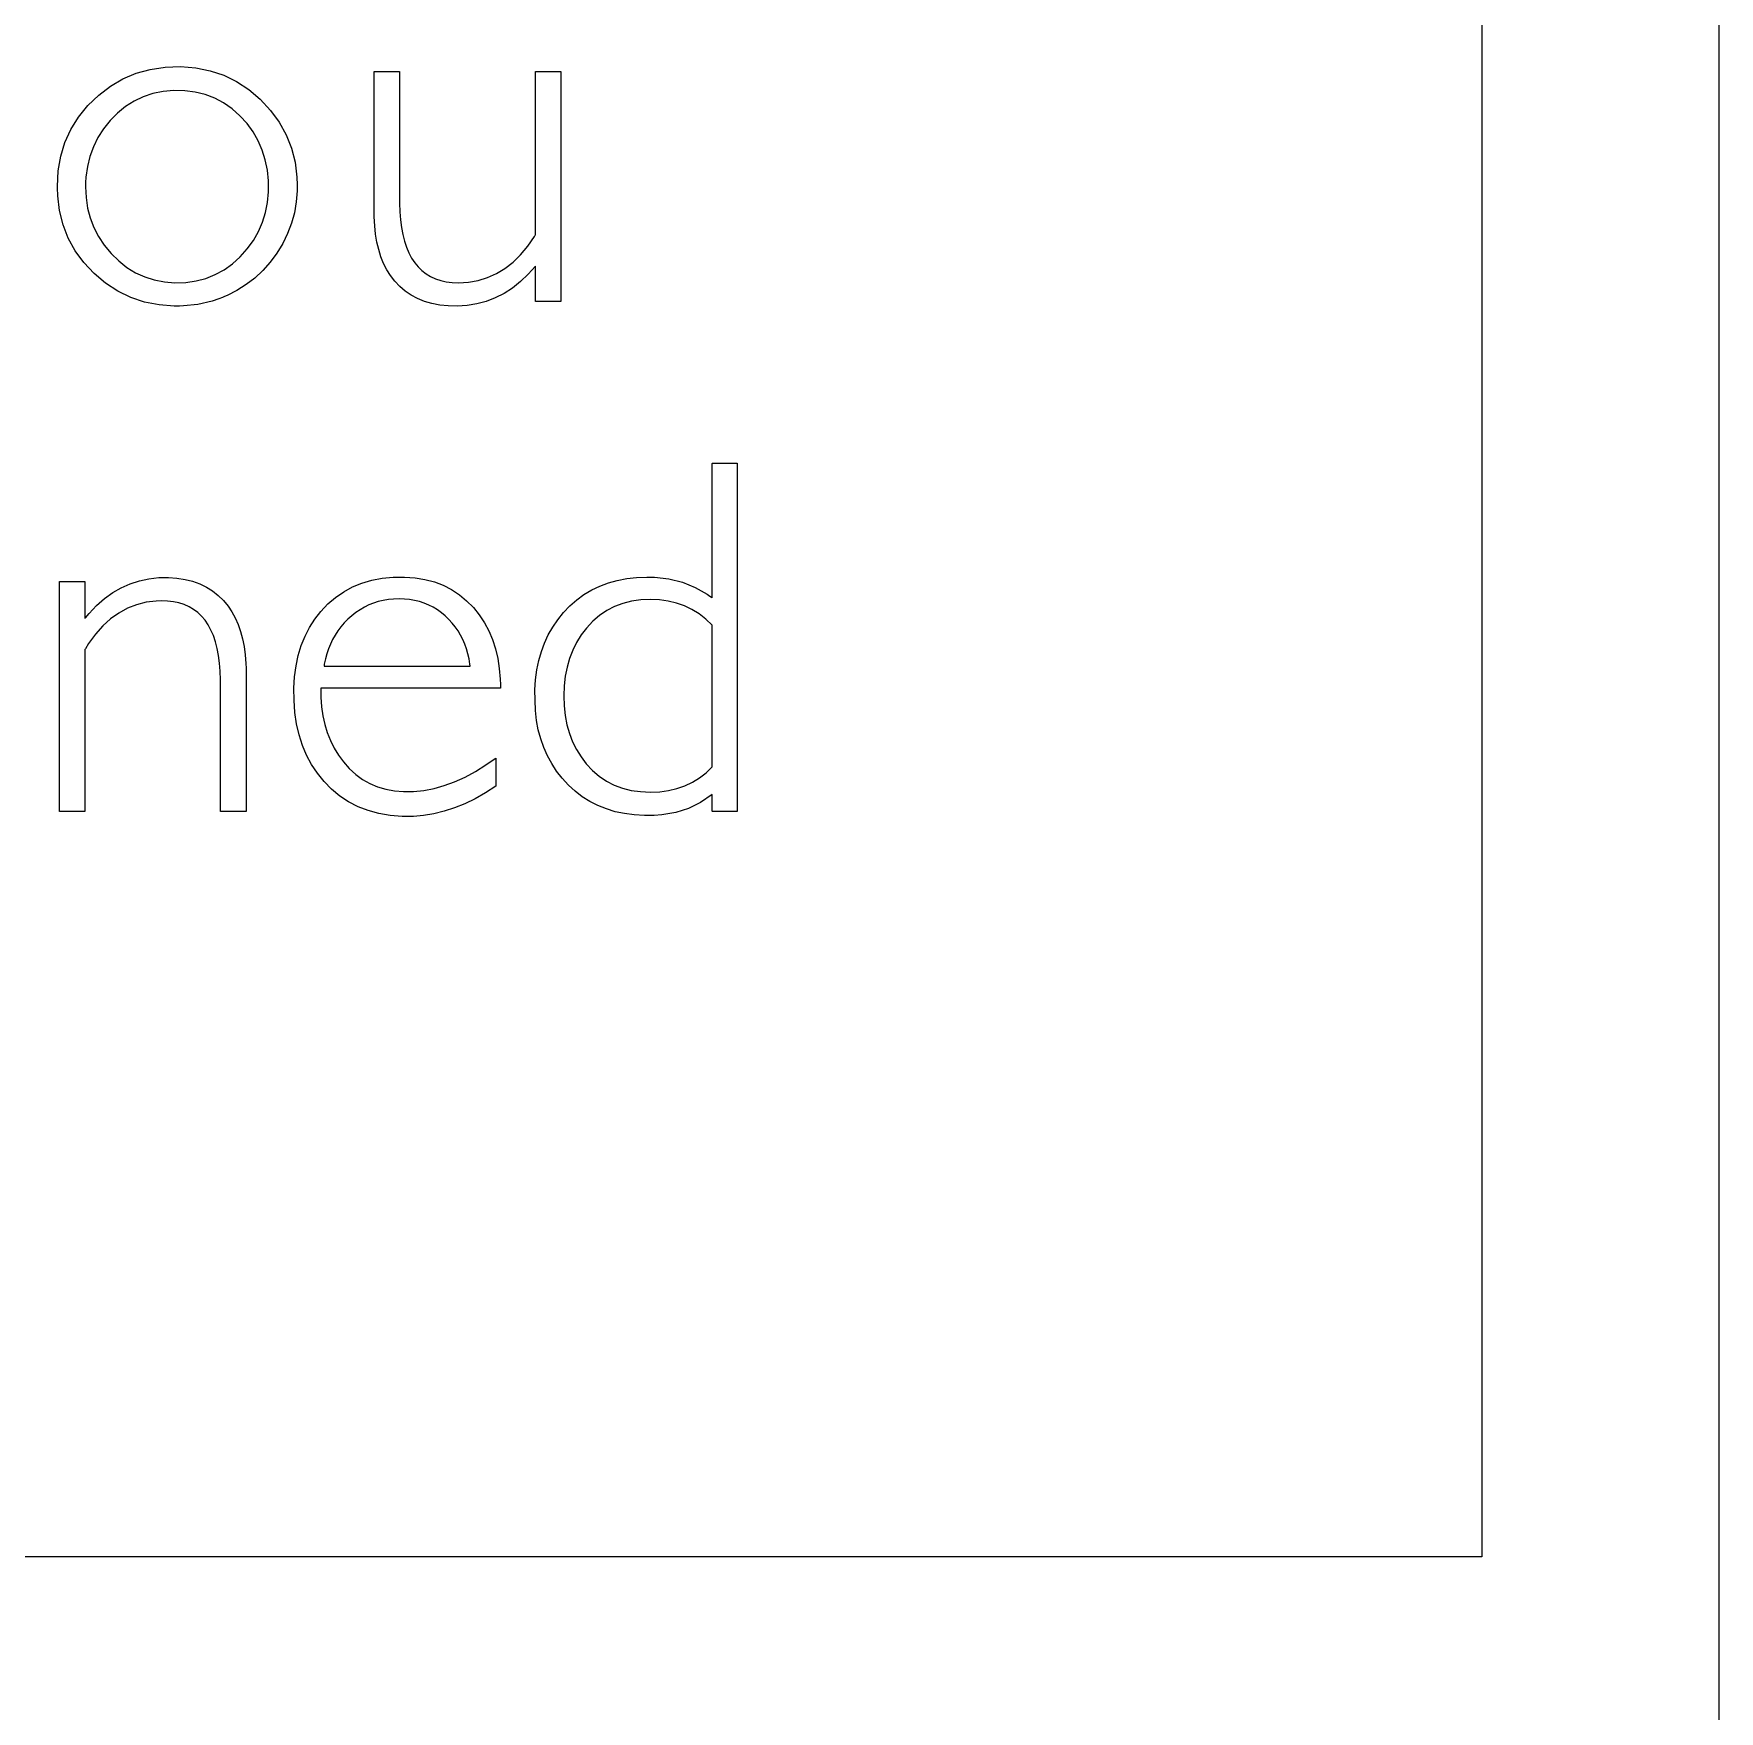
# Model space of a CAD drawing. Header units: millimetres. Extents: x 2232 to 85269, y -3593 to 5869.
# Drawn here: x 31546.15 to 31588.76, y -3218.1 to -3175.68 of the extents above; entities that cross this region are included whole.
import ezdxf

# ---------------------------------------------------------------- set-up
doc = ezdxf.new("R2010")
doc.units = ezdxf.units.MM
doc.layers.add('Standart', color=7, linetype='Continuous')

msp = doc.modelspace()

# ---------------------------------------------------------------- linework, layer by layer
at = {"layer": 'Standart', "color": 250, "linetype": 'Continuous', "lineweight": 5}
for points in [[(31588.763, -3440.997), (31588.763, -1596.572)], [(31582.763, -3138.649), (31582.763, -3214.2)], [(31582.763, -3214.2), (31312.763, -3214.2)]]:
    msp.add_lwpolyline(points, dxfattribs=at)
at = {"layer": 'Standart', "color": 159, "linetype": 'Continuous', "lineweight": -3}
for points in [[(31548.405, -3176.818), (31548.741, -3176.677)], [(31548.741, -3176.677), (31549.096, -3176.579)], [(31549.096, -3176.579), (31549.47, -3176.523)], [(31549.47, -3176.523), (31549.862, -3176.511)], [(31549.862, -3176.511), (31550.245, -3176.541)], [(31550.245, -3176.541), (31550.608, -3176.614)], [(31550.608, -3176.614), (31550.953, -3176.73)], [(31550.953, -3176.73), (31551.279, -3176.889)], [(31554.758, -3176.648), (31554.758, -3176.636)], [(31554.758, -3176.636), (31554.762, -3176.636)], [(31554.758, -3176.676), (31554.758, -3176.648)], [(31554.758, -3176.717), (31554.758, -3176.676)], [(31554.758, -3176.771), (31554.758, -3176.717)], [(31554.762, -3176.636), (31554.8, -3176.636)], [(31554.8, -3176.636), (31554.87, -3176.636)], [(31554.87, -3176.636), (31554.961, -3176.636)], [(31554.961, -3176.636), (31555.168, -3176.636)], [(31555.168, -3176.636), (31555.264, -3176.636)], [(31555.264, -3176.636), (31555.34, -3176.636)], [(31555.34, -3176.636), (31555.389, -3176.636)], [(31555.389, -3176.636), (31555.399, -3176.636)], [(31555.399, -3176.636), (31555.4, -3176.645)], [(31555.4, -3176.645), (31555.4, -3176.668)], [(31555.4, -3176.668), (31555.4, -3176.704)], [(31555.4, -3176.704), (31555.4, -3176.811)], [(31558.832, -3176.647), (31558.833, -3176.636)], [(31558.832, -3176.676), (31558.832, -3176.647)], [(31558.832, -3176.722), (31558.832, -3176.676)], [(31558.832, -3176.783), (31558.832, -3176.722)], [(31558.833, -3176.636), (31558.843, -3176.636)], [(31558.843, -3176.636), (31558.891, -3176.636)], [(31558.891, -3176.636), (31558.968, -3176.636)], [(31558.968, -3176.636), (31559.064, -3176.636)], [(31559.064, -3176.636), (31559.271, -3176.636)], [(31559.271, -3176.636), (31559.362, -3176.636)], [(31559.362, -3176.636), (31559.432, -3176.636)], [(31559.432, -3176.636), (31559.47, -3176.636)], [(31559.47, -3176.636), (31559.474, -3176.637)], [(31559.474, -3176.637), (31559.474, -3176.657)], [(31559.474, -3176.657), (31559.474, -3176.701)], [(31559.474, -3176.701), (31559.474, -3176.768)], [(31547.793, -3177.229), (31548.089, -3177.002)], [(31548.089, -3177.002), (31548.405, -3176.818)], [(31549.163, -3177.192), (31548.92, -3177.272)], [(31549.42, -3177.14), (31549.163, -3177.192)], [(31549.69, -3177.116), (31549.42, -3177.14)], [(31549.968, -3177.121), (31549.69, -3177.116)], [(31550.234, -3177.154), (31549.968, -3177.121)], [(31550.487, -3177.216), (31550.234, -3177.154)], [(31551.279, -3176.889), (31551.586, -3177.091)], [(31551.586, -3177.091), (31551.875, -3177.337)], [(31554.758, -3176.916), (31554.758, -3176.771)], [(31554.758, -3177.103), (31554.758, -3176.916)], [(31554.758, -3177.325), (31554.758, -3177.103)], [(31555.4, -3176.811), (31555.4, -3176.96)], [(31555.4, -3176.96), (31555.4, -3177.145)], [(31555.4, -3177.145), (31555.4, -3177.359)], [(31558.832, -3176.858), (31558.832, -3176.783)], [(31558.832, -3176.946), (31558.832, -3176.858)], [(31558.832, -3177.047), (31558.832, -3176.946)], [(31558.832, -3177.281), (31558.832, -3177.047)], [(31559.474, -3176.768), (31559.474, -3176.856)], [(31559.474, -3176.856), (31559.474, -3176.965)], [(31559.474, -3176.965), (31559.474, -3177.092)], [(31559.474, -3177.092), (31559.474, -3177.236)], [(31547.283, -3177.787), (31547.518, -3177.496)], [(31547.518, -3177.496), (31547.793, -3177.229)], [(31548.473, -3177.518), (31548.27, -3177.684)], [(31548.69, -3177.381), (31548.473, -3177.518)], [(31548.92, -3177.272), (31548.69, -3177.381)], [(31550.726, -3177.307), (31550.487, -3177.216)], [(31550.951, -3177.426), (31550.726, -3177.307)], [(31551.164, -3177.574), (31550.951, -3177.426)], [(31551.362, -3177.751), (31551.164, -3177.574)], [(31551.875, -3177.337), (31552.137, -3177.617)], [(31552.137, -3177.617), (31552.357, -3177.917)], [(31554.758, -3177.575), (31554.758, -3177.325)], [(31554.758, -3177.846), (31554.758, -3177.575)], [(31555.4, -3177.359), (31555.4, -3177.597)], [(31555.4, -3177.597), (31555.4, -3178.114)], [(31558.832, -3177.552), (31558.832, -3177.281)], [(31558.832, -3177.853), (31558.832, -3177.552)], [(31559.474, -3177.236), (31559.474, -3177.396)], [(31559.474, -3177.396), (31559.474, -3177.57)], [(31559.474, -3177.57), (31559.474, -3177.757)], [(31547.09, -3178.098), (31547.283, -3177.787)], [(31548.081, -3177.877), (31547.914, -3178.085)], [(31548.27, -3177.684), (31548.081, -3177.877)], [(31551.543, -3177.951), (31551.362, -3177.751)], [(31551.696, -3178.162), (31551.543, -3177.951)], [(31552.357, -3177.917), (31552.533, -3178.236)], [(31554.758, -3178.424), (31554.758, -3177.846)], [(31558.832, -3178.174), (31558.832, -3177.853)], [(31559.474, -3177.757), (31559.474, -3178.164)], [(31546.834, -3178.779), (31546.941, -3178.429)], [(31546.941, -3178.429), (31547.09, -3178.098)], [(31547.773, -3178.306), (31547.658, -3178.538)], [(31547.914, -3178.085), (31547.773, -3178.306)], [(31551.824, -3178.384), (31551.696, -3178.162)], [(31551.927, -3178.619), (31551.824, -3178.384)], [(31552.533, -3178.236), (31552.667, -3178.573)], [(31554.758, -3179.001), (31554.758, -3178.424)], [(31555.4, -3178.114), (31555.4, -3178.646)], [(31558.832, -3178.508), (31558.832, -3178.174)], [(31559.474, -3178.164), (31559.474, -3178.605)], [(31546.77, -3179.149), (31546.834, -3178.779)], [(31547.569, -3178.781), (31547.507, -3179.037)], [(31547.658, -3178.538), (31547.569, -3178.781)], [(31552.005, -3178.866), (31551.927, -3178.619)], [(31552.057, -3179.125), (31552.005, -3178.866)], [(31552.667, -3178.573), (31552.757, -3178.93)], [(31555.4, -3178.646), (31555.4, -3178.901)], [(31558.832, -3179.181), (31558.832, -3178.508)], [(31559.474, -3178.605), (31559.474, -3179.544)], [(31546.749, -3179.539), (31546.77, -3179.149)], [(31547.471, -3179.304), (31547.462, -3179.442)], [(31547.507, -3179.037), (31547.471, -3179.304)], [(31552.083, -3179.395), (31552.057, -3179.125)], [(31552.757, -3178.93), (31552.804, -3179.305)], [(31552.804, -3179.305), (31552.812, -3179.499)], [(31554.758, -3179.273), (31554.758, -3179.001)], [(31554.758, -3179.523), (31554.758, -3179.273)], [(31555.4, -3178.901), (31555.4, -3179.141)], [(31555.4, -3179.141), (31555.4, -3179.359)], [(31558.832, -3179.505), (31558.832, -3179.181)], [(31546.749, -3179.554), (31546.749, -3179.539)], [(31546.749, -3179.539), (31546.749, -3179.539)], [(31546.749, -3179.539), (31546.749, -3179.539)], [(31546.749, -3179.539), (31546.749, -3179.539)], [(31546.749, -3179.539), (31546.749, -3179.539)], [(31546.749, -3179.578), (31546.749, -3179.554)], [(31546.756, -3179.775), (31546.749, -3179.578)], [(31547.461, -3179.512), (31547.46, -3179.547)], [(31547.46, -3179.547), (31547.46, -3179.551)], [(31547.46, -3179.551), (31547.474, -3179.824)], [(31547.46, -3179.551), (31547.46, -3179.551)], [(31547.46, -3179.551), (31547.46, -3179.551)], [(31547.46, -3179.551), (31547.46, -3179.551)], [(31547.462, -3179.442), (31547.461, -3179.512)], [(31552.06, -3179.943), (31552.085, -3179.674)], [(31552.085, -3179.674), (31552.083, -3179.395)], [(31552.81, -3179.652), (31552.787, -3179.931)], [(31552.812, -3179.581), (31552.81, -3179.652)], [(31552.812, -3179.499), (31552.812, -3179.581)], [(31554.758, -3179.745), (31554.758, -3179.523)], [(31554.758, -3179.932), (31554.758, -3179.745)], [(31555.4, -3179.359), (31555.4, -3179.548)], [(31555.4, -3179.548), (31555.4, -3179.703)], [(31555.4, -3179.703), (31555.4, -3179.817)], [(31558.832, -3179.808), (31558.832, -3179.505)], [(31559.474, -3179.544), (31559.474, -3180.484)], [(31546.803, -3180.152), (31546.756, -3179.775)], [(31546.893, -3180.51), (31546.803, -3180.152)], [(31547.474, -3179.824), (31547.513, -3180.086)], [(31547.513, -3180.086), (31547.579, -3180.337)], [(31552.01, -3180.201), (31552.06, -3179.943)], [(31552.787, -3179.931), (31552.739, -3180.204)], [(31554.758, -3180.076), (31554.758, -3179.932)], [(31554.758, -3180.131), (31554.758, -3180.076)], [(31554.758, -3180.172), (31554.758, -3180.131)], [(31554.758, -3180.199), (31554.758, -3180.172)], [(31555.4, -3179.817), (31555.4, -3179.856)], [(31555.4, -3179.856), (31555.4, -3179.883)], [(31555.4, -3179.883), (31555.4, -3179.896)], [(31555.4, -3179.896), (31555.4, -3179.905)], [(31555.4, -3179.905), (31555.4, -3179.962)], [(31555.4, -3179.962), (31555.407, -3180.179)], [(31558.832, -3180.084), (31558.832, -3179.808)], [(31558.832, -3180.324), (31558.832, -3180.084)], [(31547.025, -3180.849), (31546.893, -3180.51)], [(31547.579, -3180.337), (31547.671, -3180.577)], [(31547.671, -3180.577), (31547.79, -3180.807)], [(31551.832, -3180.682), (31551.934, -3180.447)], [(31551.934, -3180.447), (31552.01, -3180.201)], [(31552.666, -3180.469), (31552.568, -3180.728)], [(31552.739, -3180.204), (31552.666, -3180.469)], [(31554.758, -3180.212), (31554.758, -3180.199)], [(31554.758, -3180.225), (31554.758, -3180.212)], [(31554.758, -3180.254), (31554.758, -3180.225)], [(31554.759, -3180.311), (31554.758, -3180.254)], [(31554.77, -3180.534), (31554.759, -3180.311)], [(31554.792, -3180.746), (31554.77, -3180.534)], [(31555.407, -3180.179), (31555.423, -3180.384)], [(31555.423, -3180.384), (31555.448, -3180.577)], [(31555.448, -3180.577), (31555.481, -3180.757)], [(31558.832, -3180.428), (31558.832, -3180.324)], [(31558.832, -3180.52), (31558.832, -3180.428)], [(31558.832, -3180.599), (31558.832, -3180.52)], [(31558.832, -3180.664), (31558.832, -3180.599)], [(31559.474, -3180.484), (31559.474, -3180.925)], [(31547.201, -3181.168), (31547.025, -3180.849)], [(31547.79, -3180.807), (31547.935, -3181.026)], [(31547.935, -3181.026), (31548.107, -3181.235)], [(31551.55, -3181.117), (31551.704, -3180.905)], [(31551.704, -3180.905), (31551.832, -3180.682)], [(31552.445, -3180.98), (31552.296, -3181.226)], [(31552.568, -3180.728), (31552.445, -3180.98)], [(31554.826, -3180.947), (31554.792, -3180.746)], [(31554.871, -3181.138), (31554.826, -3180.947)], [(31555.481, -3180.757), (31555.524, -3180.925)], [(31555.524, -3180.925), (31555.575, -3181.08)], [(31558.639, -3181.05), (31558.809, -3180.804)], [(31558.809, -3180.804), (31558.829, -3180.771)], [(31558.829, -3180.771), (31558.832, -3180.765)], [(31558.832, -3180.714), (31558.832, -3180.664)], [(31558.832, -3180.748), (31558.832, -3180.714)], [(31558.832, -3180.765), (31558.832, -3180.748)], [(31559.474, -3180.925), (31559.474, -3181.331)], [(31547.419, -3181.467), (31547.201, -3181.168)], [(31548.107, -3181.235), (31548.301, -3181.425)], [(31548.301, -3181.425), (31548.507, -3181.588)], [(31551.172, -3181.497), (31551.37, -3181.318)], [(31551.37, -3181.318), (31551.55, -3181.117)], [(31552.296, -3181.226), (31552.126, -3181.457)], [(31554.929, -3181.318), (31554.871, -3181.138)], [(31554.997, -3181.487), (31554.929, -3181.318)], [(31555.575, -3181.08), (31555.636, -3181.223)], [(31555.636, -3181.223), (31555.705, -3181.353)], [(31555.705, -3181.353), (31555.783, -3181.471)], [(31558.267, -3181.454), (31558.458, -3181.266)], [(31558.458, -3181.266), (31558.639, -3181.05)], [(31559.474, -3181.331), (31559.474, -3181.518)], [(31547.679, -3181.746), (31547.419, -3181.467)], [(31547.968, -3181.989), (31547.679, -3181.746)], [(31548.507, -3181.588), (31548.726, -3181.722)], [(31548.726, -3181.722), (31548.956, -3181.827)], [(31548.956, -3181.827), (31549.199, -3181.905)], [(31550.255, -3181.93), (31550.503, -3181.865)], [(31550.503, -3181.865), (31550.738, -3181.771)], [(31550.738, -3181.771), (31550.961, -3181.648)], [(31550.961, -3181.648), (31551.172, -3181.497)], [(31551.74, -3181.856), (31551.522, -3182.024)], [(31551.941, -3181.667), (31551.74, -3181.856)], [(31552.126, -3181.457), (31551.941, -3181.667)], [(31555.078, -3181.646), (31554.997, -3181.487)], [(31555.17, -3181.794), (31555.078, -3181.646)], [(31555.277, -3181.935), (31555.17, -3181.794)], [(31555.783, -3181.471), (31555.87, -3181.577)], [(31555.87, -3181.577), (31555.966, -3181.67)], [(31555.966, -3181.67), (31556.071, -3181.751)], [(31556.071, -3181.751), (31556.185, -3181.819)], [(31556.185, -3181.819), (31556.307, -3181.875)], [(31556.307, -3181.875), (31556.439, -3181.919)], [(31557.39, -3181.917), (31557.626, -3181.845)], [(31557.626, -3181.845), (31557.851, -3181.743)], [(31557.851, -3181.743), (31558.064, -3181.613)], [(31558.064, -3181.613), (31558.267, -3181.454)], [(31558.647, -3181.762), (31558.454, -3181.948)], [(31558.832, -3181.553), (31558.647, -3181.762)], [(31558.832, -3181.557), (31558.832, -3181.553)], [(31558.832, -3181.553), (31558.832, -3181.553)], [(31558.832, -3181.553), (31558.832, -3181.553)], [(31558.832, -3181.575), (31558.832, -3181.557)], [(31558.832, -3181.649), (31558.832, -3181.575)], [(31558.832, -3181.761), (31558.832, -3181.649)], [(31558.832, -3182.045), (31558.832, -3181.761)], [(31559.474, -3181.518), (31559.474, -3181.693)], [(31559.474, -3181.693), (31559.474, -3181.852)], [(31559.474, -3181.852), (31559.474, -3181.997)], [(31548.277, -3182.19), (31547.968, -3181.989)], [(31548.604, -3182.348), (31548.277, -3182.19)], [(31549.199, -3181.905), (31549.455, -3181.954)], [(31549.455, -3181.954), (31549.722, -3181.974)], [(31549.722, -3181.974), (31549.995, -3181.966)], [(31549.995, -3181.966), (31550.255, -3181.93)], [(31551.04, -3182.296), (31550.975, -3182.324)], [(31551.289, -3182.171), (31551.04, -3182.296)], [(31551.522, -3182.024), (31551.289, -3182.171)], [(31555.403, -3182.069), (31555.277, -3181.935)], [(31555.542, -3182.188), (31555.403, -3182.069)], [(31555.692, -3182.29), (31555.542, -3182.188)], [(31555.855, -3182.377), (31555.692, -3182.29)], [(31556.439, -3181.919), (31556.579, -3181.95)], [(31556.579, -3181.95), (31556.728, -3181.969)], [(31556.728, -3181.969), (31556.887, -3181.975)], [(31556.887, -3181.975), (31557.144, -3181.96)], [(31557.144, -3181.96), (31557.39, -3181.917)], [(31558.04, -3182.246), (31557.82, -3182.359)], [(31558.251, -3182.109), (31558.04, -3182.246)], [(31558.454, -3181.948), (31558.251, -3182.109)], [(31558.832, -3182.188), (31558.832, -3182.045)], [(31558.832, -3182.312), (31558.832, -3182.188)], [(31559.474, -3181.997), (31559.474, -3182.124)], [(31559.474, -3182.124), (31559.474, -3182.232)], [(31559.474, -3182.232), (31559.474, -3182.321)], [(31548.952, -3182.464), (31548.604, -3182.348)], [(31549.318, -3182.536), (31548.952, -3182.464)], [(31549.704, -3182.566), (31549.318, -3182.536)], [(31549.754, -3182.567), (31549.704, -3182.566)], [(31549.793, -3182.567), (31549.754, -3182.567)], [(31549.84, -3182.566), (31549.793, -3182.567)], [(31549.934, -3182.563), (31549.84, -3182.566)], [(31550.302, -3182.523), (31549.934, -3182.563)], [(31550.658, -3182.439), (31550.302, -3182.523)], [(31550.833, -3182.381), (31550.658, -3182.439)], [(31550.919, -3182.347), (31550.833, -3182.381)], [(31550.975, -3182.324), (31550.919, -3182.347)], [(31556.03, -3182.447), (31555.855, -3182.377)], [(31556.217, -3182.501), (31556.03, -3182.447)], [(31556.415, -3182.539), (31556.217, -3182.501)], [(31556.626, -3182.561), (31556.415, -3182.539)], [(31556.854, -3182.567), (31556.626, -3182.561)], [(31557.108, -3182.551), (31556.854, -3182.567)], [(31557.354, -3182.511), (31557.108, -3182.551)], [(31557.592, -3182.447), (31557.354, -3182.511)], [(31557.82, -3182.359), (31557.592, -3182.447)], [(31558.832, -3182.405), (31558.832, -3182.312)], [(31558.832, -3182.434), (31558.832, -3182.405)], [(31558.832, -3182.451), (31558.832, -3182.434)], [(31558.843, -3182.453), (31558.832, -3182.451)], [(31558.891, -3182.453), (31558.843, -3182.453)], [(31558.968, -3182.453), (31558.891, -3182.453)], [(31559.064, -3182.453), (31558.968, -3182.453)], [(31559.271, -3182.453), (31559.064, -3182.453)], [(31559.362, -3182.453), (31559.271, -3182.453)], [(31559.432, -3182.453), (31559.362, -3182.453)], [(31559.47, -3182.453), (31559.432, -3182.453)], [(31559.474, -3182.452), (31559.47, -3182.453)], [(31559.474, -3182.321), (31559.474, -3182.388)], [(31559.474, -3182.388), (31559.474, -3182.432)], [(31559.474, -3182.432), (31559.474, -3182.452)], [(31563.306, -3186.547), (31563.307, -3186.54)], [(31563.306, -3186.599), (31563.306, -3186.547)], [(31563.307, -3186.54), (31563.333, -3186.54)], [(31563.333, -3186.54), (31563.388, -3186.54)], [(31563.388, -3186.54), (31563.465, -3186.54)], [(31563.465, -3186.54), (31563.65, -3186.54)], [(31563.65, -3186.54), (31563.825, -3186.54)], [(31563.825, -3186.54), (31563.89, -3186.54)], [(31563.89, -3186.54), (31563.928, -3186.54)], [(31563.928, -3186.54), (31563.935, -3186.54)], [(31563.935, -3186.54), (31563.935, -3186.545)], [(31563.935, -3186.545), (31563.935, -3186.579)], [(31563.306, -3186.695), (31563.306, -3186.599)], [(31563.306, -3186.83), (31563.306, -3186.695)], [(31563.306, -3186.999), (31563.306, -3186.83)], [(31563.935, -3186.579), (31563.935, -3186.645)], [(31563.935, -3186.645), (31563.935, -3186.74)], [(31563.935, -3186.74), (31563.935, -3186.864)], [(31563.935, -3186.864), (31563.935, -3187.013)], [(31563.306, -3187.197), (31563.306, -3186.999)], [(31563.306, -3187.655), (31563.306, -3187.197)], [(31563.935, -3187.013), (31563.935, -3187.187)], [(31563.935, -3187.187), (31563.935, -3187.384)], [(31563.935, -3187.384), (31563.935, -3187.602)], [(31563.306, -3188.163), (31563.306, -3187.655)], [(31563.935, -3187.602), (31563.935, -3187.839)], [(31563.935, -3187.839), (31563.935, -3188.365)], [(31563.306, -3188.678), (31563.306, -3188.163)], [(31563.306, -3189.157), (31563.306, -3188.678)], [(31563.935, -3188.365), (31563.935, -3188.947)], [(31563.935, -3188.947), (31563.935, -3189.571)], [(31546.802, -3189.535), (31546.818, -3189.53)], [(31546.802, -3189.562), (31546.802, -3189.535)], [(31546.818, -3189.53), (31546.871, -3189.53)], [(31546.871, -3189.53), (31546.951, -3189.53)], [(31546.951, -3189.53), (31547.153, -3189.53)], [(31547.153, -3189.53), (31547.255, -3189.53)], [(31547.255, -3189.53), (31547.344, -3189.53)], [(31547.344, -3189.53), (31547.409, -3189.53)], [(31547.409, -3189.53), (31547.442, -3189.53)], [(31547.442, -3189.53), (31547.444, -3189.532)], [(31547.444, -3189.532), (31547.444, -3189.547)], [(31547.444, -3189.547), (31547.444, -3189.575)], [(31548.588, -3189.587), (31548.821, -3189.512)], [(31548.821, -3189.512), (31549.062, -3189.46)], [(31549.062, -3189.46), (31549.312, -3189.434)], [(31549.312, -3189.434), (31549.44, -3189.43)], [(31549.44, -3189.43), (31549.555, -3189.431)], [(31549.555, -3189.431), (31549.771, -3189.447)], [(31549.771, -3189.447), (31549.975, -3189.478)], [(31549.975, -3189.478), (31550.167, -3189.526)], [(31550.167, -3189.526), (31550.347, -3189.591)], [(31554.448, -3189.573), (31554.698, -3189.5)], [(31554.698, -3189.5), (31554.962, -3189.45)], [(31554.962, -3189.45), (31555.241, -3189.423)], [(31555.241, -3189.423), (31555.525, -3189.419)], [(31555.525, -3189.419), (31555.79, -3189.437)], [(31555.79, -3189.437), (31556.041, -3189.478)], [(31556.041, -3189.478), (31556.279, -3189.541)], [(31556.279, -3189.541), (31556.503, -3189.627)], [(31560.677, -3189.565), (31560.904, -3189.502)], [(31560.904, -3189.502), (31561.141, -3189.456)], [(31561.141, -3189.456), (31561.389, -3189.428)], [(31561.389, -3189.428), (31561.648, -3189.418)], [(31561.648, -3189.418), (31561.844, -3189.422)], [(31561.844, -3189.422), (31562.21, -3189.464)], [(31562.21, -3189.464), (31562.553, -3189.55)], [(31562.553, -3189.55), (31562.875, -3189.679)], [(31563.306, -3189.369), (31563.306, -3189.157)], [(31563.306, -3189.556), (31563.306, -3189.369)], [(31546.802, -3189.613), (31546.802, -3189.562)], [(31546.802, -3189.686), (31546.802, -3189.613)], [(31546.802, -3189.78), (31546.802, -3189.686)], [(31546.802, -3189.894), (31546.802, -3189.78)], [(31546.802, -3190.026), (31546.802, -3189.894)], [(31547.444, -3189.575), (31547.444, -3189.616)], [(31547.444, -3189.616), (31547.444, -3189.728)], [(31547.444, -3189.728), (31547.444, -3189.867)], [(31547.444, -3189.867), (31547.444, -3190.167)], [(31547.74, -3190.138), (31547.939, -3189.963)], [(31547.939, -3189.963), (31548.147, -3189.813)], [(31548.147, -3189.813), (31548.363, -3189.688)], [(31548.363, -3189.688), (31548.588, -3189.587)], [(31550.347, -3189.591), (31550.515, -3189.672)], [(31550.515, -3189.672), (31550.671, -3189.769)], [(31550.671, -3189.769), (31550.814, -3189.883)], [(31550.814, -3189.883), (31550.946, -3190.013)], [(31553.589, -3190.099), (31553.782, -3189.932)], [(31553.782, -3189.932), (31553.99, -3189.79)], [(31553.99, -3189.79), (31554.212, -3189.67)], [(31554.212, -3189.67), (31554.448, -3189.573)], [(31555.248, -3189.976), (31555.116, -3189.989)], [(31555.385, -3189.972), (31555.248, -3189.976)], [(31555.521, -3189.976), (31555.385, -3189.972)], [(31555.652, -3189.989), (31555.521, -3189.976)], [(31556.503, -3189.627), (31556.714, -3189.735)], [(31556.714, -3189.735), (31556.911, -3189.865)], [(31556.911, -3189.865), (31557.095, -3190.017)], [(31559.877, -3189.998), (31560.061, -3189.863)], [(31560.061, -3189.863), (31560.256, -3189.746)], [(31560.256, -3189.746), (31560.461, -3189.647)], [(31560.461, -3189.647), (31560.677, -3189.565)], [(31562.875, -3189.679), (31563.175, -3189.852)], [(31563.175, -3189.852), (31563.246, -3189.902)], [(31563.246, -3189.902), (31563.281, -3189.928)], [(31563.281, -3189.928), (31563.299, -3189.942)], [(31563.299, -3189.942), (31563.306, -3189.946)], [(31563.306, -3189.713), (31563.306, -3189.556)], [(31563.306, -3189.833), (31563.306, -3189.713)], [(31563.306, -3189.913), (31563.306, -3189.833)], [(31563.306, -3189.946), (31563.306, -3189.913)], [(31563.935, -3189.571), (31563.935, -3190.225)], [(31546.802, -3190.175), (31546.802, -3190.026)], [(31546.802, -3190.339), (31546.802, -3190.175)], [(31546.802, -3190.517), (31546.802, -3190.339)], [(31547.444, -3190.167), (31547.444, -3190.3)], [(31547.444, -3190.3), (31547.444, -3190.401)], [(31547.444, -3190.401), (31547.444, -3190.435)], [(31547.457, -3190.446), (31547.549, -3190.337)], [(31547.549, -3190.337), (31547.74, -3190.138)], [(31548.3, -3190.329), (31548.093, -3190.478)], [(31548.52, -3190.209), (31548.3, -3190.329)], [(31548.75, -3190.119), (31548.52, -3190.209)], [(31548.992, -3190.058), (31548.75, -3190.119)], [(31549.246, -3190.027), (31548.992, -3190.058)], [(31549.377, -3190.022), (31549.246, -3190.027)], [(31549.531, -3190.027), (31549.377, -3190.022)], [(31549.681, -3190.044), (31549.531, -3190.027)], [(31549.822, -3190.073), (31549.681, -3190.044)], [(31549.954, -3190.115), (31549.822, -3190.073)], [(31550.078, -3190.169), (31549.954, -3190.115)], [(31550.192, -3190.236), (31550.078, -3190.169)], [(31550.298, -3190.316), (31550.192, -3190.236)], [(31550.394, -3190.408), (31550.298, -3190.316)], [(31550.946, -3190.013), (31551.063, -3190.155)], [(31551.063, -3190.155), (31551.16, -3190.299)], [(31551.16, -3190.299), (31551.245, -3190.453)], [(31553.258, -3190.484), (31553.411, -3190.287)], [(31553.411, -3190.287), (31553.589, -3190.099)], [(31554.191, -3190.398), (31554.092, -3190.487)], [(31554.293, -3190.317), (31554.191, -3190.398)], [(31554.399, -3190.244), (31554.293, -3190.317)], [(31554.509, -3190.18), (31554.399, -3190.244)], [(31554.623, -3190.125), (31554.509, -3190.18)], [(31554.741, -3190.078), (31554.623, -3190.125)], [(31554.862, -3190.04), (31554.741, -3190.078)], [(31554.987, -3190.01), (31554.862, -3190.04)], [(31555.116, -3189.989), (31554.987, -3190.01)], [(31555.78, -3190.01), (31555.652, -3189.989)], [(31555.903, -3190.041), (31555.78, -3190.01)], [(31556.022, -3190.079), (31555.903, -3190.041)], [(31556.137, -3190.127), (31556.022, -3190.079)], [(31556.248, -3190.183), (31556.137, -3190.127)], [(31556.354, -3190.248), (31556.248, -3190.183)], [(31556.457, -3190.321), (31556.354, -3190.248)], [(31556.555, -3190.403), (31556.457, -3190.321)], [(31557.095, -3190.017), (31557.266, -3190.192)], [(31557.266, -3190.192), (31557.414, -3190.378)], [(31557.414, -3190.378), (31557.543, -3190.573)], [(31559.399, -3190.497), (31559.543, -3190.319)], [(31559.543, -3190.319), (31559.704, -3190.15)], [(31559.704, -3190.15), (31559.877, -3189.998)], [(31560.453, -3190.391), (31560.283, -3190.538)], [(31560.636, -3190.267), (31560.453, -3190.391)], [(31560.832, -3190.165), (31560.636, -3190.267)], [(31561.041, -3190.086), (31560.832, -3190.165)], [(31561.263, -3190.029), (31561.041, -3190.086)], [(31561.497, -3189.995), (31561.263, -3190.029)], [(31561.744, -3189.984), (31561.497, -3189.995)], [(31561.972, -3189.994), (31561.744, -3189.984)], [(31562.191, -3190.025), (31561.972, -3189.994)], [(31562.4, -3190.076), (31562.191, -3190.025)], [(31562.6, -3190.148), (31562.4, -3190.076)], [(31562.791, -3190.24), (31562.6, -3190.148)], [(31562.972, -3190.352), (31562.791, -3190.24)], [(31563.143, -3190.485), (31562.972, -3190.352)], [(31563.935, -3190.225), (31563.935, -3191.562)], [(31546.802, -3190.708), (31546.802, -3190.517)], [(31546.802, -3191.12), (31546.802, -3190.708)], [(31547.444, -3190.435), (31547.444, -3190.456)], [(31547.444, -3190.456), (31547.444, -3190.461)], [(31547.444, -3190.462), (31547.446, -3190.46)], [(31547.444, -3190.461), (31547.444, -3190.462)], [(31547.446, -3190.46), (31547.457, -3190.446)], [(31547.896, -3190.656), (31547.711, -3190.864)], [(31548.093, -3190.478), (31547.896, -3190.656)], [(31550.482, -3190.512), (31550.394, -3190.408)], [(31550.561, -3190.629), (31550.482, -3190.512)], [(31550.631, -3190.759), (31550.561, -3190.629)], [(31550.693, -3190.901), (31550.631, -3190.759)], [(31551.245, -3190.453), (31551.319, -3190.618)], [(31551.319, -3190.618), (31551.381, -3190.795)], [(31551.381, -3190.795), (31551.431, -3190.981)], [(31553.01, -3190.917), (31553.124, -3190.694)], [(31553.124, -3190.694), (31553.258, -3190.484)], [(31553.838, -3190.781), (31553.768, -3190.888)], [(31553.916, -3190.678), (31553.838, -3190.781)], [(31554, -3190.58), (31553.916, -3190.678)], [(31554.092, -3190.487), (31554, -3190.58)], [(31556.647, -3190.492), (31556.555, -3190.403)], [(31556.731, -3190.583), (31556.647, -3190.492)], [(31556.809, -3190.68), (31556.731, -3190.583)], [(31556.879, -3190.781), (31556.809, -3190.68)], [(31556.942, -3190.887), (31556.879, -3190.781)], [(31557.543, -3190.573), (31557.654, -3190.781)], [(31557.654, -3190.781), (31557.747, -3191)], [(31559.16, -3190.881), (31559.272, -3190.684)], [(31559.272, -3190.684), (31559.399, -3190.497)], [(31560.125, -3190.708), (31559.991, -3190.884)], [(31560.283, -3190.538), (31560.125, -3190.708)], [(31563.306, -3190.639), (31563.143, -3190.485)], [(31563.306, -3190.649), (31563.306, -3190.639)], [(31563.306, -3190.679), (31563.306, -3190.649)], [(31563.306, -3190.727), (31563.306, -3190.679)], [(31563.306, -3190.792), (31563.306, -3190.727)], [(31563.306, -3190.873), (31563.306, -3190.792)], [(31546.802, -3191.565), (31546.802, -3191.12)], [(31547.445, -3191.248), (31547.444, -3191.25)], [(31547.444, -3191.25), (31547.444, -3191.255)], [(31547.444, -3191.255), (31547.444, -3191.276)], [(31547.456, -3191.231), (31547.445, -3191.248)], [(31547.538, -3191.101), (31547.456, -3191.231)], [(31547.711, -3190.864), (31547.538, -3191.101)], [(31550.745, -3191.055), (31550.693, -3190.901)], [(31550.789, -3191.222), (31550.745, -3191.055)], [(31550.823, -3191.402), (31550.789, -3191.222)], [(31551.431, -3190.981), (31551.47, -3191.179)], [(31551.47, -3191.179), (31551.497, -3191.388)], [(31552.839, -3191.402), (31552.915, -3191.153)], [(31552.915, -3191.153), (31553.01, -3190.917)], [(31553.6, -3191.236), (31553.558, -3191.361)], [(31553.649, -3191.116), (31553.6, -3191.236)], [(31553.705, -3190.999), (31553.649, -3191.116)], [(31553.768, -3190.888), (31553.705, -3190.999)], [(31556.999, -3190.998), (31556.942, -3190.887)], [(31557.049, -3191.114), (31556.999, -3190.998)], [(31557.092, -3191.234), (31557.049, -3191.114)], [(31557.128, -3191.36), (31557.092, -3191.234)], [(31557.747, -3191), (31557.823, -3191.231)], [(31557.823, -3191.231), (31557.88, -3191.475)], [(31558.984, -3191.305), (31559.064, -3191.088)], [(31559.064, -3191.088), (31559.16, -3190.881)], [(31559.875, -3191.07), (31559.776, -3191.268)], [(31559.991, -3190.884), (31559.875, -3191.07)], [(31563.306, -3190.969), (31563.306, -3190.873)], [(31563.306, -3191.077), (31563.306, -3190.969)], [(31563.306, -3191.197), (31563.306, -3191.077)], [(31563.306, -3191.468), (31563.306, -3191.197)], [(31546.802, -3192.032), (31546.802, -3191.565)], [(31547.444, -3191.276), (31547.444, -3191.314)], [(31547.444, -3191.314), (31547.444, -3191.368)], [(31547.444, -3191.368), (31547.444, -3191.437)], [(31547.444, -3191.437), (31547.444, -3191.519)], [(31547.444, -3191.519), (31547.444, -3191.72)], [(31550.849, -3191.594), (31550.823, -3191.402)], [(31550.866, -3191.798), (31550.849, -3191.594)], [(31551.497, -3191.388), (31551.513, -3191.607)], [(31551.513, -3191.607), (31551.517, -3191.721)], [(31552.746, -3191.939), (31552.783, -3191.664)], [(31552.783, -3191.664), (31552.839, -3191.402)], [(31553.491, -3191.66), (31553.489, -3191.672)], [(31553.489, -3191.672), (31553.495, -3191.672)], [(31553.489, -3191.672), (31553.489, -3191.672)], [(31553.489, -3191.672), (31553.489, -3191.672)], [(31553.489, -3191.672), (31553.489, -3191.672)], [(31553.489, -3191.672), (31553.489, -3191.672)], [(31553.497, -3191.626), (31553.491, -3191.66)], [(31553.495, -3191.672), (31553.513, -3191.672)], [(31553.524, -3191.491), (31553.497, -3191.626)], [(31553.513, -3191.672), (31553.541, -3191.672)], [(31553.558, -3191.361), (31553.524, -3191.491)], [(31553.541, -3191.672), (31553.581, -3191.672)], [(31553.581, -3191.672), (31553.63, -3191.672)], [(31553.63, -3191.672), (31553.688, -3191.672)], [(31553.688, -3191.672), (31553.755, -3191.672)], [(31553.755, -3191.672), (31553.83, -3191.672)], [(31553.83, -3191.672), (31554.003, -3191.672)], [(31554.003, -3191.672), (31554.202, -3191.672)], [(31554.202, -3191.672), (31554.422, -3191.672)], [(31554.422, -3191.672), (31554.659, -3191.672)], [(31554.659, -3191.672), (31554.908, -3191.672)], [(31554.908, -3191.672), (31555.164, -3191.672)], [(31555.164, -3191.672), (31555.682, -3191.672)], [(31555.682, -3191.672), (31555.934, -3191.672)], [(31555.934, -3191.672), (31556.175, -3191.672)], [(31556.175, -3191.672), (31556.401, -3191.672)], [(31556.401, -3191.672), (31556.608, -3191.672)], [(31556.608, -3191.672), (31556.79, -3191.672)], [(31556.79, -3191.672), (31556.87, -3191.672)], [(31556.87, -3191.672), (31556.943, -3191.672)], [(31556.943, -3191.672), (31557.007, -3191.672)], [(31557.007, -3191.672), (31557.062, -3191.672)], [(31557.062, -3191.672), (31557.108, -3191.672)], [(31557.108, -3191.672), (31557.144, -3191.672)], [(31557.157, -3191.49), (31557.128, -3191.36)], [(31557.144, -3191.672), (31557.169, -3191.672)], [(31557.179, -3191.625), (31557.157, -3191.49)], [(31557.169, -3191.672), (31557.182, -3191.672)], [(31557.184, -3191.66), (31557.179, -3191.625)], [(31557.182, -3191.672), (31557.185, -3191.672)], [(31557.185, -3191.672), (31557.184, -3191.66)], [(31557.88, -3191.475), (31557.92, -3191.73)], [(31558.87, -3191.768), (31558.919, -3191.532)], [(31558.919, -3191.532), (31558.984, -3191.305)], [(31559.696, -3191.477), (31559.633, -3191.696)], [(31559.776, -3191.268), (31559.696, -3191.477)], [(31563.306, -3191.77), (31563.306, -3191.468)], [(31563.935, -3191.562), (31563.935, -3192.218)], [(31546.802, -3192.982), (31546.802, -3192.032)], [(31547.444, -3191.72), (31547.444, -3191.964)], [(31547.444, -3191.964), (31547.444, -3192.242)], [(31550.875, -3192.015), (31550.866, -3191.798)], [(31550.875, -3192.071), (31550.875, -3192.015)], [(31550.875, -3192.1), (31550.875, -3192.071)], [(31550.875, -3192.112), (31550.875, -3192.1)], [(31551.517, -3191.721), (31551.517, -3191.779)], [(31551.517, -3191.779), (31551.517, -3191.804)], [(31551.517, -3191.804), (31551.517, -3191.806)], [(31551.517, -3191.806), (31551.517, -3191.823)], [(31551.517, -3191.823), (31551.517, -3191.854)], [(31551.517, -3191.854), (31551.517, -3191.898)], [(31551.517, -3191.898), (31551.517, -3191.956)], [(31551.517, -3191.956), (31551.517, -3192.106)], [(31551.517, -3192.106), (31551.517, -3192.297)], [(31552.729, -3192.227), (31552.746, -3191.939)], [(31557.92, -3191.73), (31557.942, -3191.997)], [(31557.942, -3191.997), (31557.947, -3192.135)], [(31558.819, -3192.271), (31558.837, -3192.015)], [(31558.837, -3192.015), (31558.87, -3191.768)], [(31559.588, -3191.927), (31559.561, -3192.168)], [(31559.633, -3191.696), (31559.588, -3191.927)], [(31563.306, -3192.093), (31563.306, -3191.77)], [(31563.306, -3192.427), (31563.306, -3192.093)], [(31547.444, -3192.242), (31547.444, -3192.547)], [(31550.875, -3192.121), (31550.875, -3192.112)], [(31550.875, -3192.112), (31550.875, -3192.112)], [(31550.875, -3192.144), (31550.875, -3192.121)], [(31550.875, -3192.179), (31550.875, -3192.144)], [(31550.875, -3192.286), (31550.875, -3192.179)], [(31550.875, -3192.434), (31550.875, -3192.286)], [(31550.875, -3192.618), (31550.875, -3192.434)], [(31551.517, -3192.297), (31551.517, -3192.521)], [(31551.517, -3192.521), (31551.517, -3192.772)], [(31552.731, -3192.536), (31552.729, -3192.227)], [(31553.423, -3192.226), (31553.407, -3192.226)], [(31553.407, -3192.226), (31553.407, -3192.226)], [(31553.407, -3192.226), (31553.407, -3192.229)], [(31553.407, -3192.229), (31553.407, -3192.248)], [(31553.407, -3192.248), (31553.407, -3192.29)], [(31553.407, -3192.29), (31553.407, -3192.294)], [(31553.407, -3192.294), (31553.407, -3192.295)], [(31553.407, -3192.295), (31553.407, -3192.295)], [(31553.407, -3192.295), (31553.407, -3192.305)], [(31553.407, -3192.305), (31553.407, -3192.336)], [(31553.407, -3192.336), (31553.41, -3192.459)], [(31553.41, -3192.459), (31553.428, -3192.697)], [(31553.461, -3192.226), (31553.423, -3192.226)], [(31553.519, -3192.226), (31553.461, -3192.226)], [(31553.596, -3192.226), (31553.519, -3192.226)], [(31553.691, -3192.226), (31553.596, -3192.226)], [(31553.802, -3192.226), (31553.691, -3192.226)], [(31553.928, -3192.226), (31553.802, -3192.226)], [(31554.067, -3192.226), (31553.928, -3192.226)], [(31554.219, -3192.226), (31554.067, -3192.226)], [(31554.553, -3192.226), (31554.219, -3192.226)], [(31554.919, -3192.226), (31554.553, -3192.226)], [(31555.306, -3192.226), (31554.919, -3192.226)], [(31556.1, -3192.226), (31555.306, -3192.226)], [(31556.485, -3192.226), (31556.1, -3192.226)], [(31556.848, -3192.226), (31556.485, -3192.226)], [(31557.177, -3192.226), (31556.848, -3192.226)], [(31557.325, -3192.226), (31557.177, -3192.226)], [(31557.461, -3192.226), (31557.325, -3192.226)], [(31557.583, -3192.226), (31557.461, -3192.226)], [(31557.69, -3192.226), (31557.583, -3192.226)], [(31557.78, -3192.226), (31557.69, -3192.226)], [(31557.852, -3192.226), (31557.78, -3192.226)], [(31557.905, -3192.226), (31557.852, -3192.226)], [(31557.937, -3192.226), (31557.905, -3192.226)], [(31557.947, -3192.226), (31557.937, -3192.226)], [(31557.947, -3192.135), (31557.947, -3192.201)], [(31557.947, -3192.201), (31557.947, -3192.201)], [(31557.947, -3192.201), (31557.947, -3192.213)], [(31557.947, -3192.213), (31557.947, -3192.226)], [(31558.832, -3192.794), (31558.819, -3192.271)], [(31559.561, -3192.168), (31559.552, -3192.421)], [(31559.552, -3192.421), (31559.561, -3192.677)], [(31563.306, -3192.76), (31563.306, -3192.427)], [(31563.935, -3192.218), (31563.935, -3192.848)], [(31547.444, -3192.547), (31547.444, -3193.203)], [(31550.875, -3192.83), (31550.875, -3192.618)], [(31550.875, -3193.066), (31550.875, -3192.83)], [(31551.517, -3192.772), (31551.517, -3193.044)], [(31552.754, -3192.842), (31552.731, -3192.536)], [(31552.797, -3193.134), (31552.754, -3192.842)], [(31553.428, -3192.697), (31553.461, -3192.926)], [(31553.461, -3192.926), (31553.509, -3193.144)], [(31558.861, -3193.043), (31558.832, -3192.794)], [(31559.561, -3192.677), (31559.588, -3192.921)], [(31559.588, -3192.921), (31559.632, -3193.153)], [(31563.306, -3193.083), (31563.306, -3192.76)], [(31563.935, -3192.848), (31563.935, -3193.437)], [(31546.802, -3193.444), (31546.802, -3192.982)], [(31547.444, -3193.203), (31547.444, -3193.869)], [(31550.875, -3193.579), (31550.875, -3193.066)], [(31551.517, -3193.044), (31551.517, -3193.328)], [(31551.517, -3193.328), (31551.517, -3193.907)], [(31552.861, -3193.412), (31552.797, -3193.134)], [(31553.509, -3193.144), (31553.573, -3193.354)], [(31553.573, -3193.354), (31553.651, -3193.553)], [(31558.906, -3193.282), (31558.861, -3193.043)], [(31558.967, -3193.511), (31558.906, -3193.282)], [(31559.632, -3193.153), (31559.694, -3193.374)], [(31559.694, -3193.374), (31559.774, -3193.583)], [(31563.306, -3193.385), (31563.306, -3193.083)], [(31546.802, -3193.881), (31546.802, -3193.444)], [(31550.875, -3194.107), (31550.875, -3193.579)], [(31552.945, -3193.675), (31552.861, -3193.412)], [(31553.05, -3193.925), (31552.945, -3193.675)], [(31553.651, -3193.553), (31553.745, -3193.743)], [(31553.745, -3193.743), (31553.854, -3193.922)], [(31559.044, -3193.73), (31558.967, -3193.511)], [(31559.137, -3193.939), (31559.044, -3193.73)], [(31559.774, -3193.583), (31559.872, -3193.78)], [(31559.872, -3193.78), (31559.987, -3193.966)], [(31563.306, -3193.656), (31563.306, -3193.385)], [(31563.306, -3193.776), (31563.306, -3193.656)], [(31563.306, -3193.885), (31563.306, -3193.776)], [(31563.935, -3193.437), (31563.935, -3193.972)], [(31546.802, -3194.282), (31546.802, -3193.881)], [(31547.444, -3193.869), (31547.444, -3194.185)], [(31547.444, -3194.185), (31547.444, -3194.48)], [(31550.875, -3194.36), (31550.875, -3194.107)], [(31551.517, -3193.907), (31551.517, -3194.188)], [(31551.517, -3194.188), (31551.517, -3194.454)], [(31553.175, -3194.16), (31553.05, -3193.925)], [(31553.321, -3194.381), (31553.175, -3194.16)], [(31553.854, -3193.922), (31553.98, -3194.095)], [(31553.98, -3194.095), (31554.129, -3194.263)], [(31557.319, -3194.336), (31557.584, -3194.171)], [(31557.584, -3194.171), (31557.718, -3194.079)], [(31557.718, -3194.079), (31557.784, -3194.031)], [(31557.784, -3194.031), (31557.818, -3194.006)], [(31557.818, -3194.006), (31557.833, -3193.995)], [(31557.833, -3193.995), (31557.833, -3193.995)], [(31557.833, -3193.995), (31557.833, -3194.004)], [(31557.833, -3194.004), (31557.833, -3194.025)], [(31557.833, -3194.025), (31557.833, -3194.1)], [(31557.833, -3194.1), (31557.833, -3194.205)], [(31557.833, -3194.205), (31557.833, -3194.45)], [(31559.245, -3194.138), (31559.137, -3193.939)], [(31559.369, -3194.328), (31559.245, -3194.138)], [(31559.987, -3193.966), (31560.12, -3194.14)], [(31560.12, -3194.14), (31560.276, -3194.308)], [(31563.149, -3194.366), (31563.306, -3194.215)], [(31563.306, -3193.98), (31563.306, -3193.885)], [(31563.306, -3194.061), (31563.306, -3193.98)], [(31563.306, -3194.127), (31563.306, -3194.061)], [(31563.306, -3194.175), (31563.306, -3194.127)], [(31563.306, -3194.205), (31563.306, -3194.175)], [(31563.306, -3194.215), (31563.306, -3194.205)], [(31563.306, -3194.215), (31563.306, -3194.215)], [(31563.935, -3193.972), (31563.935, -3194.215)], [(31563.935, -3194.215), (31563.935, -3194.439)], [(31546.802, -3194.465), (31546.802, -3194.282)], [(31546.802, -3194.635), (31546.802, -3194.465)], [(31546.802, -3194.791), (31546.802, -3194.635)], [(31547.444, -3194.48), (31547.444, -3194.744)], [(31550.875, -3194.598), (31550.875, -3194.36)], [(31550.875, -3194.814), (31550.875, -3194.598)], [(31551.517, -3194.454), (31551.517, -3194.699)], [(31553.489, -3194.589), (31553.321, -3194.381)], [(31553.681, -3194.786), (31553.489, -3194.589)], [(31554.129, -3194.263), (31554.29, -3194.409)], [(31554.29, -3194.409), (31554.462, -3194.535)], [(31554.462, -3194.535), (31554.647, -3194.639)], [(31554.647, -3194.639), (31554.843, -3194.722)], [(31556.53, -3194.693), (31556.792, -3194.598)], [(31556.792, -3194.598), (31557.055, -3194.479)], [(31557.055, -3194.479), (31557.319, -3194.336)], [(31557.833, -3194.45), (31557.833, -3194.563)], [(31557.833, -3194.563), (31557.833, -3194.651)], [(31557.833, -3194.651), (31557.833, -3194.7)], [(31559.508, -3194.507), (31559.369, -3194.328)], [(31559.666, -3194.679), (31559.508, -3194.507)], [(31560.276, -3194.308), (31560.445, -3194.454)], [(31560.445, -3194.454), (31560.628, -3194.577)], [(31560.628, -3194.577), (31560.825, -3194.678)], [(31562.613, -3194.697), (31562.802, -3194.607)], [(31562.802, -3194.607), (31562.981, -3194.496)], [(31562.981, -3194.496), (31563.149, -3194.366)], [(31563.935, -3194.439), (31563.935, -3194.643)], [(31563.935, -3194.643), (31563.935, -3194.824)], [(31546.802, -3194.93), (31546.802, -3194.791)], [(31546.802, -3195.052), (31546.802, -3194.93)], [(31546.802, -3195.155), (31546.802, -3195.052)], [(31547.444, -3194.744), (31547.444, -3194.971)], [(31547.444, -3194.971), (31547.444, -3195.067)], [(31547.444, -3195.067), (31547.444, -3195.151)], [(31550.875, -3195.002), (31550.875, -3194.814)], [(31550.875, -3195.156), (31550.875, -3195.002)], [(31551.517, -3194.699), (31551.517, -3194.914)], [(31551.517, -3194.914), (31551.517, -3195.094)], [(31553.888, -3194.958), (31553.681, -3194.786)], [(31554.112, -3195.105), (31553.888, -3194.958)], [(31554.843, -3194.722), (31555.051, -3194.784)], [(31555.051, -3194.784), (31555.271, -3194.824)], [(31555.271, -3194.824), (31555.502, -3194.843)], [(31555.502, -3194.843), (31555.752, -3194.841)], [(31555.752, -3194.841), (31556.011, -3194.815)], [(31556.011, -3194.815), (31556.27, -3194.766)], [(31556.27, -3194.766), (31556.53, -3194.693)], [(31557.307, -3195.024), (31557.045, -3195.152)], [(31557.569, -3194.876), (31557.307, -3195.024)], [(31557.833, -3194.707), (31557.569, -3194.876)], [(31557.833, -3194.7), (31557.833, -3194.707)], [(31557.833, -3194.707), (31557.833, -3194.707)], [(31559.837, -3194.835), (31559.666, -3194.679)], [(31560.018, -3194.974), (31559.837, -3194.835)], [(31560.21, -3195.095), (31560.018, -3194.974)], [(31560.825, -3194.678), (31561.034, -3194.757)], [(31561.034, -3194.757), (31561.258, -3194.813)], [(31561.258, -3194.813), (31561.494, -3194.846)], [(31561.494, -3194.846), (31561.744, -3194.858)], [(31561.744, -3194.858), (31561.978, -3194.848)], [(31561.978, -3194.848), (31562.2, -3194.818)], [(31562.2, -3194.818), (31562.412, -3194.767)], [(31562.412, -3194.767), (31562.613, -3194.697)], [(31563.306, -3194.92), (31563.009, -3195.118)], [(31563.306, -3194.936), (31563.306, -3194.92)], [(31563.306, -3194.92), (31563.306, -3194.92)], [(31563.306, -3194.92), (31563.306, -3194.92)], [(31563.306, -3194.973), (31563.306, -3194.936)], [(31563.306, -3195.085), (31563.306, -3194.973)], [(31563.306, -3195.213), (31563.306, -3195.085)], [(31563.935, -3194.824), (31563.935, -3194.982)], [(31563.935, -3194.982), (31563.935, -3195.113)], [(31546.802, -3195.238), (31546.802, -3195.155)], [(31546.802, -3195.299), (31546.802, -3195.238)], [(31546.802, -3195.336), (31546.802, -3195.299)], [(31546.802, -3195.349), (31546.802, -3195.336)], [(31546.818, -3195.349), (31546.802, -3195.349)], [(31546.802, -3195.349), (31546.802, -3195.349)], [(31546.802, -3195.349), (31546.802, -3195.349)], [(31546.871, -3195.349), (31546.818, -3195.349)], [(31546.951, -3195.349), (31546.871, -3195.349)], [(31547.153, -3195.349), (31546.951, -3195.349)], [(31547.255, -3195.349), (31547.153, -3195.349)], [(31547.344, -3195.349), (31547.255, -3195.349)], [(31547.409, -3195.349), (31547.344, -3195.349)], [(31547.442, -3195.349), (31547.409, -3195.349)], [(31547.444, -3195.342), (31547.442, -3195.349)], [(31547.444, -3195.151), (31547.444, -3195.222)], [(31547.444, -3195.222), (31547.444, -3195.278)], [(31547.444, -3195.278), (31547.444, -3195.318)], [(31547.444, -3195.318), (31547.444, -3195.342)], [(31550.875, -3195.269), (31550.875, -3195.156)], [(31550.875, -3195.308), (31550.875, -3195.269)], [(31550.875, -3195.334), (31550.875, -3195.308)], [(31550.876, -3195.349), (31550.875, -3195.334)], [(31550.903, -3195.349), (31550.876, -3195.349)], [(31550.965, -3195.349), (31550.903, -3195.349)], [(31551.051, -3195.349), (31550.965, -3195.349)], [(31551.256, -3195.349), (31551.051, -3195.349)], [(31551.355, -3195.349), (31551.256, -3195.349)], [(31551.439, -3195.349), (31551.355, -3195.349)], [(31551.496, -3195.349), (31551.439, -3195.349)], [(31551.517, -3195.349), (31551.496, -3195.349)], [(31551.517, -3195.094), (31551.517, -3195.231)], [(31551.517, -3195.231), (31551.517, -3195.281)], [(31551.517, -3195.281), (31551.517, -3195.318)], [(31551.517, -3195.318), (31551.517, -3195.341)], [(31551.517, -3195.341), (31551.517, -3195.349)], [(31554.351, -3195.228), (31554.112, -3195.105)], [(31554.606, -3195.326), (31554.351, -3195.228)], [(31554.876, -3195.4), (31554.606, -3195.326)], [(31555.163, -3195.449), (31554.876, -3195.4)], [(31555.465, -3195.472), (31555.163, -3195.449)], [(31555.62, -3195.475), (31555.465, -3195.472)], [(31555.748, -3195.472), (31555.62, -3195.475)], [(31556.006, -3195.45), (31555.748, -3195.472)], [(31556.264, -3195.407), (31556.006, -3195.45)], [(31556.524, -3195.343), (31556.264, -3195.407)], [(31556.784, -3195.258), (31556.524, -3195.343)], [(31557.045, -3195.152), (31556.784, -3195.258)], [(31560.413, -3195.199), (31560.21, -3195.095)], [(31560.627, -3195.284), (31560.413, -3195.199)], [(31560.851, -3195.352), (31560.627, -3195.284)], [(31561.086, -3195.402), (31560.851, -3195.352)], [(31561.331, -3195.434), (31561.086, -3195.402)], [(31561.588, -3195.449), (31561.331, -3195.434)], [(31561.653, -3195.449), (31561.588, -3195.449)], [(31561.688, -3195.449), (31561.653, -3195.449)], [(31561.738, -3195.449), (31561.688, -3195.449)], [(31561.836, -3195.446), (31561.738, -3195.449)], [(31562.026, -3195.432), (31561.836, -3195.446)], [(31562.38, -3195.373), (31562.026, -3195.432)], [(31562.701, -3195.269), (31562.38, -3195.373)], [(31563.009, -3195.118), (31562.701, -3195.269)], [(31563.306, -3195.315), (31563.306, -3195.213)], [(31563.306, -3195.343), (31563.306, -3195.315)], [(31563.308, -3195.349), (31563.306, -3195.343)], [(31563.336, -3195.349), (31563.308, -3195.349)], [(31563.393, -3195.349), (31563.336, -3195.349)], [(31563.562, -3195.349), (31563.393, -3195.349)], [(31563.75, -3195.349), (31563.562, -3195.349)], [(31563.831, -3195.349), (31563.75, -3195.349)], [(31563.894, -3195.349), (31563.831, -3195.349)], [(31563.93, -3195.349), (31563.894, -3195.349)], [(31563.935, -3195.349), (31563.93, -3195.349)], [(31563.935, -3195.113), (31563.935, -3195.218)], [(31563.935, -3195.218), (31563.935, -3195.293)], [(31563.935, -3195.293), (31563.935, -3195.337)], [(31563.935, -3195.337), (31563.935, -3195.349)]]:
    msp.add_lwpolyline(points, dxfattribs=at)

doc.saveas('drawing.dxf')
